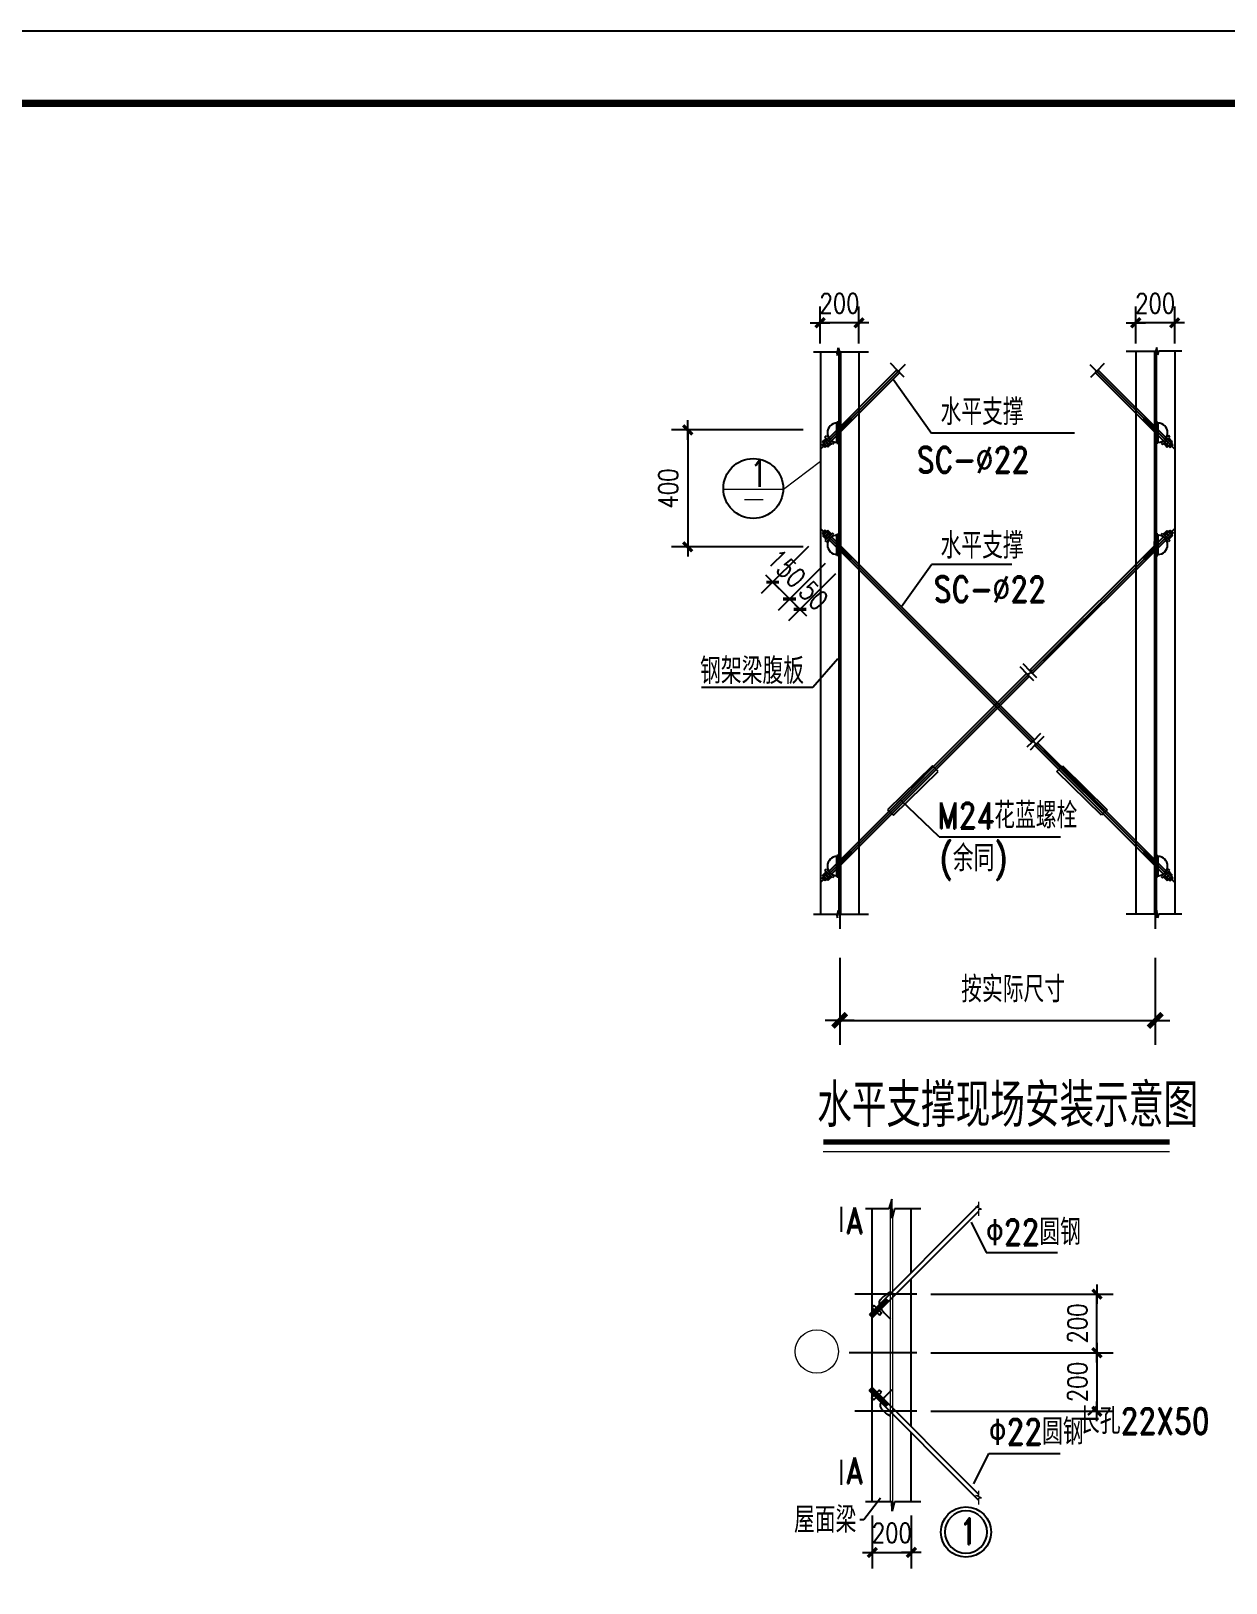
# Model space of a CAD drawing. Extents: x 69728788 to 150163257, y 20675998 to 43663798.
# Drawn here: x 75109863 to 75142987, y 21425292 to 21468288 of the extents above; entities that cross this region are included whole.
import ezdxf

# ---------------------------------------------------------------- set-up
doc = ezdxf.new("R2010")
doc.units = 0
doc.header["$LTSCALE"] = 1000
doc.header["$MEASUREMENT"] = 0
for name, pattern in [('CENTER', [2, 1.25, -0.25, 0.25, -0.25]), ('CENTERX2', [101.6, 63.5, -12.7, 12.7, -12.7]), ('DASHDOTX2', [50.8, 25.4, -12.7, 0, -12.7]), ('DOTE', [2.42, 2, -0.2, 0.02, -0.2])]:
    doc.linetypes.add(name, pattern=pattern)
doc.layers.get('0').update_dxf_attribs({"linetype": 'CONTINUOUS'})
doc.layers.get('DEFPOINTS').update_dxf_attribs({"linetype": 'CONTINUOUS'})
for name, color, linetype in [('CJ', 6, 'CONTINUOUS'), ('DOTE', 251, 'DOTE'), ('PUB_DIM', 3, 'CONTINUOUS'), ('PUB_TITLE', 4, 'CONTINUOUS'), ('一般文字', 6, 'CONTINUOUS'), ('卫浴', 7, 'CONTINUOUS'), ('文字', 7, 'CONTINUOUS')]:
    doc.layers.add(name, color=color, linetype=linetype)
doc.layers.add('图文说明基线', color=251, linetype='CONTINUOUS', lineweight=50)
doc.layers.add('轴线', color=1, linetype='CENTERX2', lineweight=13)
doc.styles.add('DIM_FONT', font='SIMPLEX.shx', dxfattribs={"width": 0.8})
doc.styles.add('HZ', font='txt', dxfattribs={"width": 0.7, "height": 5, "bigfont": 'STF:宋体'})
doc.styles.add('hztxt', font='romand_pkpm', dxfattribs={"bigfont": 'hztxt'})
doc.dimstyles.new('副本 (10) WGH', dxfattribs={"dimscale": 1.2, "dimtxt": 300, "dimasz": 1, "dimexe": 250, "dimexo": 300, "dimgap": 150, "dimtad": 1, "dimdec": 0, "dimlfac": 0.1, "dimzin": 0, "dimdsep": 46, "dimtxsty": 'DIM_FONT', "dimblk1": '_DIMX', "dimblk2": '_DIMX', "dimsah": 1, "dimcen": 0.09, "dimclrd": 3, "dimclre": 3, "dimclrt": 7, "dimadec": 0, "dimazin": 0, "dimtfac": 1, "dimtdec": 0, "dimtix": 1, "dimtmove": 2, "dimatfit": 3, "dimldrblk": '_DIMX', "dimfxl": 1, "dimtolj": 1, "dimtzin": 0, "dimarcsym": 0})
doc.dimstyles.new('副本(10)WGH', dxfattribs={"dimscale": 1.2, "dimtxt": 300, "dimasz": 1, "dimexe": 250, "dimexo": 300, "dimgap": 150, "dimtad": 1, "dimdec": 0, "dimlfac": 0.1, "dimzin": 0, "dimdsep": 46, "dimtxsty": 'DIM_FONT', "dimblk1": '_DIMX', "dimblk2": '_DIMX', "dimsah": 1, "dimcen": 0.09, "dimclrd": 3, "dimclre": 3, "dimclrt": 7, "dimadec": 0, "dimazin": 0, "dimtfac": 1, "dimtdec": 0, "dimtix": 1, "dimtmove": 2, "dimatfit": 3, "dimldrblk": '_DIMX', "dimfxl": 1, "dimtolj": 1, "dimtzin": 0, "dimarcsym": 0})

# ---------------------------------------------------------------- blocks, each defined once
blk = doc.blocks.new('_DIMX')
blk.add_line((-150, 0), (150, 0))
at = {"const_width": 50}
blk.add_lwpolyline([(-70, -70), (70, 70)], dxfattribs=at)
blk = doc.blocks.new('*D56')
at = {"layer": 'DEFPOINTS', "color": 0, "ltscale": 100}
for p in [(73331786, 20764155), (73332507, 20764155), (73332507, 20763115)]:
    blk.add_point(p, dxfattribs=at)
at = {"layer": 'PUB_DIM', "color": 3, "lineweight": -2, "ltscale": 100}
for p, q in [((73331786, 20763795), (73331786, 20762815)), ((73332507, 20763795), (73332507, 20762815)), ((73331785, 20763115), (73331784, 20763115)), ((73331786, 20763115), (73332507, 20763115)), ((73332508, 20763115), (73332509, 20763115))]:
    blk.add_line(p, q, dxfattribs=at)
at = {"layer": 'PUB_DIM', "color": 3, "lineweight": -2, "ltscale": 100, "xscale": 1.2, "yscale": 1.2, "zscale": 1.2}
blk.add_blockref('_DIMX', (73331786, 20763115), dxfattribs=at)
at = {"layer": 'PUB_DIM', "color": 3, "lineweight": -2, "ltscale": 100, "xscale": 1.2, "yscale": 1.2, "zscale": 1.2, "rotation": 180}
blk.add_blockref('_DIMX', (73332507, 20763115), dxfattribs=at)
at = {"layer": 'PUB_DIM', "color": 7, "lineweight": 20, "ltscale": 100, "insert": (73332146, 20763475), "char_height": 360, "attachment_point": 5, "style": 'DIM_FONT'}
blk.add_mtext('\\A1;200', dxfattribs=at)
blk = doc.blocks.new('*D67')
at = {"layer": 'DEFPOINTS', "color": 0, "ltscale": 100}
for p in [(73332507, 20766803), (73332507, 20765721), (73335937, 20765721)]:
    blk.add_point(p, dxfattribs=at)
at = {"layer": 'PUB_DIM', "color": 3, "lineweight": -2, "ltscale": 100}
for p, q in [((73332867, 20766803), (73336237, 20766803)), ((73335937, 20766804), (73335937, 20766805)), ((73335937, 20766803), (73335937, 20765721)), ((73332867, 20765721), (73336237, 20765721)), ((73335937, 20765720), (73335937, 20765719))]:
    blk.add_line(p, q, dxfattribs=at)
at = {"layer": 'PUB_DIM', "color": 3, "lineweight": -2, "ltscale": 100, "xscale": 1.2, "yscale": 1.2, "zscale": 1.2}
for p, rotation in [((73335937, 20766803), 270), ((73335937, 20765721), 90)]:
    blk.add_blockref('_DIMX', p, dxfattribs=dict(at, rotation=rotation))
at = {"layer": 'PUB_DIM', "color": 7, "lineweight": 20, "ltscale": 100, "insert": (73335577, 20766262), "char_height": 360, "attachment_point": 5, "rotation": 90, "style": 'DIM_FONT'}
blk.add_mtext('\\A1;200', dxfattribs=at)
blk = doc.blocks.new('*D59')
at = {"layer": 'DEFPOINTS', "color": 0, "ltscale": 100}
for p in [(73332507, 20767884), (73335937, 20767884), (73332507, 20766803)]:
    blk.add_point(p, dxfattribs=at)
at = {"layer": 'PUB_DIM', "color": 3, "lineweight": -2, "ltscale": 100}
for p, q in [((73332867, 20767884), (73336237, 20767884)), ((73335937, 20767886), (73335937, 20767887)), ((73335937, 20766803), (73335937, 20767884)), ((73332867, 20766803), (73336237, 20766803)), ((73335937, 20766802), (73335937, 20766801))]:
    blk.add_line(p, q, dxfattribs=at)
at = {"layer": 'PUB_DIM', "color": 3, "lineweight": -2, "ltscale": 100, "xscale": 1.2, "yscale": 1.2, "zscale": 1.2}
for p, rotation in [((73335937, 20767884), 270), ((73335937, 20766803), 90)]:
    blk.add_blockref('_DIMX', p, dxfattribs=dict(at, rotation=rotation))
at = {"layer": 'PUB_DIM', "color": 7, "lineweight": 20, "ltscale": 100, "insert": (73335577, 20767344), "char_height": 360, "attachment_point": 5, "rotation": 90, "style": 'DIM_FONT'}
blk.add_mtext('\\A1;200', dxfattribs=at)
blk = doc.blocks.new('*D60')
at = {"color": 3, "lineweight": -2}
for p, q in [((73330820, 20785443), (73330820, 20786126)), ((73331539, 20785445), (73331539, 20786126)), ((73330819, 20785826), (73330818, 20785826)), ((73331539, 20785826), (73330820, 20785826)), ((73331540, 20785826), (73331541, 20785826))]:
    blk.add_line(p, q, dxfattribs=at)
at = {"layer": 'DEFPOINTS', "color": 0}
for p in [(73330820, 20785826), (73330820, 20785083), (73331539, 20785085)]:
    blk.add_point(p, dxfattribs=at)
at = {"color": 3, "lineweight": -2, "xscale": 1.2, "yscale": 1.2, "zscale": 1.2}
blk.add_blockref('_DIMX', (73330820, 20785826), dxfattribs=at)
at = {"color": 3, "lineweight": -2, "xscale": 1.2, "yscale": 1.2, "zscale": 1.2, "rotation": 180}
blk.add_blockref('_DIMX', (73331539, 20785826), dxfattribs=at)
at = {"color": 7, "insert": (73331180, 20786186), "char_height": 360, "attachment_point": 5, "style": 'DIM_FONT'}
blk.add_mtext('\\A1;200', dxfattribs=at)
blk = doc.blocks.new('*D61')
at = {"color": 3, "lineweight": -2}
for p, q in [((73330507, 20783846), (73328075, 20783846)), ((73328375, 20783845), (73328375, 20781689)), ((73330507, 20781688), (73328075, 20781688))]:
    blk.add_line(p, q, dxfattribs=at)
at = {"layer": 'DEFPOINTS', "color": 0}
for p in [(73330867, 20783846), (73328375, 20781688), (73330867, 20781688)]:
    blk.add_point(p, dxfattribs=at)
at = {"color": 3, "lineweight": -2, "xscale": 1.2, "yscale": 1.2, "zscale": 1.2}
for p, rotation in [((73328375, 20783846), 90), ((73328375, 20781688), 270)]:
    blk.add_blockref('_DIMX', p, dxfattribs=dict(at, rotation=rotation))
at = {"color": 7, "insert": (73328015, 20782767), "char_height": 360, "attachment_point": 5, "rotation": 90, "style": 'DIM_FONT'}
blk.add_mtext('\\A1;400', dxfattribs=at)
blk = doc.blocks.new('*D62')
at = {"color": 3, "lineweight": -2}
for p, q in [((73330914, 20781383), (73330044, 20780513)), ((73331107, 20781191), (73330237, 20780321)), ((73330256, 20780726), (73330255, 20780727)), ((73330257, 20780725), (73330449, 20780533)), ((73330450, 20780532), (73330451, 20780531))]:
    blk.add_line(p, q, dxfattribs=at)
at = {"layer": 'DEFPOINTS', "color": 0}
for p in [(73331169, 20781638), (73331361, 20781445), (73330449, 20780533)]:
    blk.add_point(p, dxfattribs=at)
at = {"color": 3, "lineweight": -2, "xscale": 1.2, "yscale": 1.2, "zscale": 1.2}
for p, rotation in [((73330257, 20780725), 315.0006351023829), ((73330449, 20780533), 135.0006351023829)]:
    blk.add_blockref('_DIMX', p, dxfattribs=dict(at, rotation=rotation))
at = {"color": 7, "insert": (73330704, 20780787), "char_height": 360, "attachment_point": 5, "rotation": 315.0006, "style": 'DIM_FONT'}
blk.add_mtext('\\A1;50', dxfattribs=at)
blk = doc.blocks.new('*D63')
at = {"color": 3, "lineweight": -2}
for p, q in [((73330604, 20781694), (73329734, 20780824)), ((73330914, 20781383), (73330044, 20780513)), ((73329947, 20781035), (73330256, 20780726))]:
    blk.add_line(p, q, dxfattribs=at)
at = {"layer": 'DEFPOINTS', "color": 0}
for p in [(73330858, 20781948), (73331169, 20781638), (73330257, 20780725)]:
    blk.add_point(p, dxfattribs=at)
at = {"color": 3, "lineweight": -2, "xscale": 1.2, "yscale": 1.2, "zscale": 1.2}
for p, rotation in [((73329946, 20781036), 135.0006347573363), ((73330257, 20780725), 315.0006347573362)]:
    blk.add_blockref('_DIMX', p, dxfattribs=dict(at, rotation=rotation))
at = {"color": 7, "insert": (73330200, 20781291), "char_height": 360, "attachment_point": 5, "rotation": 315.0006, "style": 'DIM_FONT'}
blk.add_mtext('\\A1;150', dxfattribs=at)
blk = doc.blocks.new('*D64')
at = {"color": 3, "lineweight": -2}
for p, q in [((73336656, 20785443), (73336656, 20786126)), ((73337374, 20785445), (73337374, 20786126)), ((73336654, 20785826), (73336653, 20785826)), ((73337374, 20785826), (73336656, 20785826)), ((73337376, 20785826), (73337377, 20785826))]:
    blk.add_line(p, q, dxfattribs=at)
at = {"layer": 'DEFPOINTS', "color": 0}
for p in [(73336656, 20785826), (73336656, 20785083), (73337374, 20785085)]:
    blk.add_point(p, dxfattribs=at)
at = {"color": 3, "lineweight": -2, "xscale": 1.2, "yscale": 1.2, "zscale": 1.2}
blk.add_blockref('_DIMX', (73336656, 20785826), dxfattribs=at)
at = {"color": 3, "lineweight": -2, "xscale": 1.2, "yscale": 1.2, "zscale": 1.2, "rotation": 180}
blk.add_blockref('_DIMX', (73337374, 20785826), dxfattribs=at)
at = {"color": 7, "insert": (73337015, 20786186), "char_height": 360, "attachment_point": 5, "style": 'DIM_FONT'}
blk.add_mtext('\\A1;200', dxfattribs=at)
blk = doc.blocks.new('SP')
at = {"color": 0}
for p, q in [((73331142.6, 20785223.6), (73331153.9, 20785361.2)), ((73331153.9, 20785361.2), (73331176.8, 20785289.1)), ((73337044.2, 20785370.1), (73337021.3, 20785298)), ((73337055.6, 20785232.5), (73337044.2, 20785370.1)), ((73330698.4, 20785290.8), (73331121.4, 20785290.8)), ((73330827.4, 20785290.8), (73330827.4, 20774902.5)), ((73331121.4, 20785290.8), (73331142.6, 20785223.6)), ((73331169, 20785313.9), (73331169, 20774925.6)), ((73331176.8, 20785289.1), (73331718.8, 20785289.1)), ((73331197.4, 20785289.1), (73331197.4, 20774902.5)), ((73331539, 20785289.1), (73331539, 20774900.8)), ((73332258.9, 20784938), (73332119.7, 20785077.2)), ((73335939.3, 20784938), (73336078.5, 20785077.2)), ((73337021.3, 20785298), (73336475.8, 20785298)), ((73336655.6, 20785298), (73336655.6, 20774900.8)), ((73337000.8, 20785298), (73337000.8, 20774902.5)), ((73337029.2, 20785322.8), (73337029.2, 20774925.6)), ((73337076.7, 20785299.7), (73337055.6, 20785232.5)), ((73337503.3, 20785299.7), (73337076.7, 20785299.7)), ((73337374.4, 20785299.7), (73337374.4, 20774902.5)), ((73332394.6, 20785057.6), (73330827.4, 20783490.4)), ((73330858.1, 20783571.4), (73332241.8, 20784955.1)), ((73332292.1, 20784904.8), (73330908.5, 20783521.1)), ((73332169.3, 20784782), (73332881.2, 20783787.1)), ((73332246.6, 20784917.4), (73332258.9, 20784938)), ((73332287.4, 20784937.8), (73332246.6, 20784917.4)), ((73332276.6, 20784920.3), (73332287.4, 20784937.8)), ((73332373.6, 20784823.3), (73332276.6, 20784920.3)), ((73335803.5, 20785057.6), (73337374.4, 20783490.4)), ((73335824.6, 20784823.3), (73335921.6, 20784920.3)), ((73335906.1, 20784904.8), (73337289.7, 20783521.1)), ((73335910.8, 20784937.8), (73335951.5, 20784917.4)), ((73335921.6, 20784920.3), (73335910.8, 20784937.8)), ((73335951.5, 20784917.4), (73335939.3, 20784938)), ((73337343.6, 20783571.4), (73335956.4, 20784955.1)), ((73331133.4, 20783991.4), (73331133.4, 20783600)), ((73331169, 20783991.4), (73331133.4, 20783991.4)), ((73331133.4, 20783617.8), (73331133.4, 20783973.6)), ((73331169, 20783600), (73331169, 20783991.4)), ((73331282.4, 20783895.1), (73331220.4, 20783933.7)), ((73331297.5, 20783910.2), (73331235.5, 20783948.8)), ((73331312.6, 20783925.3), (73331250.6, 20783963.9)), ((73331327.7, 20783940.4), (73331265.7, 20783979)), ((73331342.8, 20783955.5), (73331280.8, 20783994.1)), ((73331357.9, 20783970.5), (73331295.9, 20784009.2)), ((73331373, 20783985.6), (73331311, 20784024.3)), ((73331388.1, 20784000.7), (73331326.1, 20784039.4)), ((73331403.2, 20784015.8), (73331341.2, 20784054.5)), ((73331383, 20784052.9), (73331356.3, 20784069.6)), ((73331411.6, 20784024.3), (73331361.3, 20784074.6)), ((73336786.5, 20784024.3), (73336836.9, 20784074.6)), ((73336795, 20784015.8), (73336857, 20784054.5)), ((73336810.1, 20784000.7), (73336872.1, 20784039.4)), ((73336815.2, 20784052.9), (73336841.9, 20784069.6)), ((73336825.2, 20783985.6), (73336887.2, 20784024.3)), ((73336840.3, 20783970.5), (73336902.3, 20784009.2)), ((73336855.4, 20783955.5), (73336917.4, 20783994.1)), ((73336870.5, 20783940.4), (73336932.5, 20783979)), ((73336885.6, 20783925.3), (73336947.6, 20783963.9)), ((73336900.7, 20783910.2), (73336962.6, 20783948.8)), ((73336915.8, 20783895.1), (73336977.7, 20783933.7)), ((73337029.2, 20783991.4), (73337064.8, 20783991.4)), ((73337029.2, 20783600), (73337029.2, 20783991.4)), ((73337064.8, 20783991.4), (73337064.8, 20783600)), ((73337064.8, 20783617.8), (73337064.8, 20783973.6)), ((73330865.8, 20783624.6), (73330899.9, 20783658.7)), ((73330877.1, 20783613.3), (73330911.1, 20783647.4)), ((73330899.9, 20783658.7), (73330933.9, 20783692.7)), ((73330899.9, 20783658.7), (73330995.7, 20783562.8)), ((73330995.7, 20783562.8), (73330899.9, 20783658.7)), ((73330911.1, 20783647.4), (73330945.2, 20783681.5)), ((73330911.1, 20783647.4), (73330986.3, 20783572.2)), ((73330986.3, 20783572.2), (73330911.1, 20783647.4)), ((73330911.2, 20783715.5), (73330937.4, 20783741.7)), ((73331049.7, 20783577), (73330911.2, 20783715.5)), ((73330933.9, 20783692.7), (73331029.8, 20783596.9)), ((73330937.4, 20783741.7), (73331075.9, 20783603.2)), ((73330945.2, 20783681.5), (73331020.4, 20783606.3)), ((73331169, 20783910.7), (73331197.4, 20783910.7)), ((73331169, 20783732.8), (73331169, 20783910.7)), ((73331197.4, 20783732.8), (73331169, 20783732.8)), ((73331197.4, 20783910.7), (73331197.4, 20783732.8)), ((73331252.2, 20783864.9), (73331197.4, 20783899.1)), ((73331237.1, 20783849.8), (73331197.4, 20783874.5)), ((73331222, 20783834.7), (73331197.4, 20783850)), ((73331206.9, 20783819.6), (73331197.4, 20783825.5)), ((73331267.3, 20783880), (73331205.3, 20783918.6)), ((73334363.9, 20783787.1), (73332881.2, 20783787.1)), ((73335524.1, 20783787.1), (73334041.4, 20783787.1)), ((73336930.8, 20783880), (73336992.8, 20783918.6)), ((73336945.9, 20783864.9), (73337000.8, 20783899.1)), ((73336961, 20783849.8), (73337000.8, 20783874.5)), ((73336976.1, 20783834.7), (73337000.8, 20783850)), ((73336991.2, 20783819.6), (73337000.8, 20783825.5)), ((73337000.8, 20783910.7), (73337000.8, 20783732.8)), ((73337029.2, 20783910.7), (73337000.8, 20783910.7)), ((73337000.8, 20783732.8), (73337029.2, 20783732.8)), ((73337029.2, 20783732.8), (73337029.2, 20783910.7)), ((73337260.8, 20783741.7), (73337122.3, 20783603.2)), ((73337148.5, 20783577), (73337287, 20783715.5)), ((73337264.2, 20783692.7), (73337168.4, 20783596.9)), ((73337253, 20783681.5), (73337177.8, 20783606.3)), ((73337202.5, 20783562.8), (73337298.3, 20783658.7)), ((73337298.3, 20783658.7), (73337202.5, 20783562.8)), ((73337211.8, 20783572.2), (73337287, 20783647.4)), ((73337287, 20783647.4), (73337211.8, 20783572.2)), ((73337287, 20783647.4), (73337253, 20783681.5)), ((73337287, 20783715.5), (73337260.8, 20783741.7)), ((73337298.3, 20783658.7), (73337264.2, 20783692.7)), ((73337324.7, 20783613.3), (73337287, 20783647.4)), ((73337336, 20783624.6), (73337298.3, 20783658.7)), ((73330908.5, 20783521.1), (73330858.1, 20783571.4)), ((73330920.1, 20783532.8), (73330858.1, 20783571.4)), ((73330961.6, 20783528.8), (73330865.8, 20783624.6)), ((73330935.2, 20783547.9), (73330873.2, 20783586.5)), ((73330952.3, 20783538.1), (73330877.1, 20783613.3)), ((73330986.3, 20783572.2), (73330952.3, 20783538.1)), ((73330995.7, 20783562.8), (73330961.6, 20783528.8)), ((73331020.4, 20783606.3), (73330986.3, 20783572.2)), ((73331029.8, 20783596.9), (73330995.7, 20783562.8)), ((73331075.9, 20783603.2), (73331049.7, 20783577)), ((73331133.4, 20783600), (73331169, 20783600)), ((73337064.8, 20783600), (73337029.2, 20783600)), ((73337122.3, 20783603.2), (73337148.5, 20783577)), ((73337168.4, 20783596.9), (73337202.5, 20783562.8)), ((73337177.8, 20783606.3), (73337211.8, 20783572.2)), ((73337202.5, 20783562.8), (73337236.5, 20783528.8)), ((73337211.8, 20783572.2), (73337245.9, 20783538.1)), ((73337236.5, 20783528.8), (73337336, 20783624.6)), ((73337245.9, 20783538.1), (73337324.7, 20783613.3)), ((73337262.9, 20783547.9), (73337328.5, 20783586.5)), ((73337278, 20783532.8), (73337343.6, 20783571.4)), ((73337289.7, 20783521.1), (73337343.6, 20783571.4)), ((73335698.2, 20777158.7), (73330827.4, 20782029.5)), ((73330908.5, 20781998.7), (73330858.1, 20781948.4)), ((73330920.1, 20781987.1), (73330858.1, 20781948.4)), ((73330858.1, 20781948.4), (73334731.5, 20778075.2)), ((73330961.6, 20781991.1), (73330865.8, 20781895.3)), ((73330935.2, 20781972), (73330873.2, 20781933.3)), ((73330952.3, 20781981.7), (73330877.1, 20781906.5)), ((73330995.7, 20781957), (73330899.9, 20781861.2)), ((73330899.9, 20781861.2), (73330995.7, 20781957)), ((73334781.8, 20778125.5), (73330908.5, 20781998.7)), ((73330986.3, 20781947.7), (73330911.1, 20781872.5)), ((73330911.1, 20781872.5), (73330986.3, 20781947.7)), ((73331049.7, 20781942.9), (73330911.2, 20781804.4)), ((73330933.9, 20781827.1), (73331029.8, 20781922.9)), ((73330937.4, 20781778.2), (73331075.9, 20781916.7)), ((73330945.2, 20781838.4), (73331020.4, 20781913.6)), ((73330986.3, 20781947.7), (73330952.3, 20781981.7)), ((73330995.7, 20781957), (73330961.6, 20781991.1)), ((73331020.4, 20781913.6), (73330986.3, 20781947.7)), ((73331029.8, 20781922.9), (73330995.7, 20781957)), ((73331075.9, 20781916.7), (73331049.7, 20781942.9)), ((73331133.4, 20781528.5), (73331133.4, 20781919.9)), ((73331133.4, 20781919.9), (73331169, 20781919.9)), ((73331169, 20781919.9), (73331169, 20781528.5)), ((73332500, 20777158.7), (73337374.4, 20782029.5)), ((73334693.8, 20779402.8), (73337289.7, 20781998.7)), ((73337343.6, 20781948.4), (73334744.1, 20779352.5)), ((73337029.2, 20781919.9), (73337029.2, 20781528.5)), ((73337064.8, 20781919.9), (73337029.2, 20781919.9)), ((73337064.8, 20781528.5), (73337064.8, 20781919.9)), ((73337122.3, 20781916.7), (73337148.5, 20781942.9)), ((73337260.8, 20781778.2), (73337122.3, 20781916.7)), ((73337148.5, 20781942.9), (73337287, 20781804.4)), ((73337168.4, 20781922.9), (73337202.5, 20781957)), ((73337264.2, 20781827.1), (73337168.4, 20781922.9)), ((73337177.8, 20781913.6), (73337211.8, 20781947.7)), ((73337253, 20781838.4), (73337177.8, 20781913.6)), ((73337202.5, 20781957), (73337236.5, 20781991.1)), ((73337298.3, 20781861.2), (73337202.5, 20781957)), ((73337202.5, 20781957), (73337298.3, 20781861.2)), ((73337211.8, 20781947.7), (73337245.9, 20781981.7)), ((73337287, 20781872.5), (73337211.8, 20781947.7)), ((73337211.8, 20781947.7), (73337287, 20781872.5)), ((73337236.5, 20781991.1), (73337336, 20781895.3)), ((73337245.9, 20781981.7), (73337324.7, 20781906.5)), ((73337262.9, 20781972), (73337328.5, 20781933.3)), ((73337278, 20781987.1), (73337343.6, 20781948.4)), ((73337289.7, 20781998.7), (73337343.6, 20781948.4)), ((73330865.8, 20781895.3), (73330899.9, 20781861.2)), ((73330877.1, 20781906.5), (73330911.1, 20781872.5)), ((73330899.9, 20781861.2), (73330933.9, 20781827.1)), ((73330911.1, 20781872.5), (73330945.2, 20781838.4)), ((73330911.2, 20781804.4), (73330937.4, 20781778.2)), ((73331133.4, 20781902.1), (73331133.4, 20781546.3)), ((73331169, 20781787), (73331169, 20781609.1)), ((73331197.4, 20781787), (73331169, 20781787)), ((73331197.4, 20781609.1), (73331197.4, 20781787)), ((73331206.9, 20781700.3), (73331197.4, 20781694.3)), ((73331222, 20781685.2), (73331197.4, 20781669.8)), ((73331237.1, 20781670.1), (73331197.4, 20781645.3)), ((73331252.2, 20781655), (73331197.4, 20781620.8)), ((73331267.3, 20781639.9), (73331205.3, 20781601.2)), ((73336930.8, 20781639.9), (73336992.8, 20781601.2)), ((73336945.9, 20781655), (73337000.8, 20781620.8)), ((73336961, 20781670.1), (73337000.8, 20781645.3)), ((73336976.1, 20781685.2), (73337000.8, 20781669.8)), ((73336991.2, 20781700.3), (73337000.8, 20781694.3)), ((73337000.8, 20781609.1), (73337000.8, 20781787)), ((73337000.8, 20781787), (73337029.2, 20781787)), ((73337029.2, 20781787), (73337029.2, 20781609.1)), ((73337064.8, 20781902.1), (73337064.8, 20781546.3)), ((73337287, 20781872.5), (73337253, 20781838.4)), ((73337287, 20781804.4), (73337260.8, 20781778.2)), ((73337298.3, 20781861.2), (73337264.2, 20781827.1)), ((73337324.7, 20781906.5), (73337287, 20781872.5)), ((73337336, 20781895.3), (73337298.3, 20781861.2)), ((73331169, 20781528.5), (73331133.4, 20781528.5)), ((73331169, 20781609.1), (73331197.4, 20781609.1)), ((73331282.4, 20781624.8), (73331220.4, 20781586.1)), ((73331297.5, 20781609.7), (73331235.5, 20781571)), ((73331312.6, 20781594.6), (73331250.6, 20781555.9)), ((73331327.7, 20781579.5), (73331265.7, 20781540.8)), ((73331342.8, 20781564.4), (73331280.8, 20781525.8)), ((73331357.9, 20781549.3), (73331295.9, 20781510.7)), ((73331373, 20781534.2), (73331311, 20781495.6)), ((73331388.1, 20781519.1), (73331326.1, 20781480.5)), ((73331403.2, 20781504), (73331341.2, 20781465.4)), ((73331383, 20781466.9), (73331356.3, 20781450.3)), ((73331411.6, 20781495.6), (73331361.3, 20781445.2)), ((73332324.3, 20780582.9), (73332881.2, 20781361.1)), ((73334363.9, 20781361.1), (73332881.2, 20781361.1)), ((73336786.5, 20781495.6), (73336836.9, 20781445.2)), ((73336795, 20781504), (73336857, 20781465.4)), ((73336810.1, 20781519.1), (73336872.1, 20781480.5)), ((73336815.2, 20781466.9), (73336841.9, 20781450.3)), ((73336825.2, 20781534.2), (73336887.2, 20781495.6)), ((73336840.3, 20781549.3), (73336902.3, 20781510.7)), ((73336855.4, 20781564.4), (73336917.4, 20781525.8)), ((73336870.5, 20781579.5), (73336932.5, 20781540.8)), ((73336885.6, 20781594.6), (73336947.6, 20781555.9)), ((73336900.7, 20781609.7), (73336962.6, 20781571)), ((73336915.8, 20781624.8), (73336977.7, 20781586.1)), ((73337029.2, 20781609.1), (73337000.8, 20781609.1)), ((73337029.2, 20781528.5), (73337064.8, 20781528.5)), ((73331999.7, 20780857.2), (73332214.8, 20780642)), ((73335698.2, 20780356.9), (73330827.4, 20775486.1)), ((73332500, 20780356.9), (73337374.4, 20775486.1)), ((73331150.8, 20779617.5), (73330685.6, 20779090.1)), ((73330858.1, 20775567.2), (73334638.6, 20779347.6)), ((73334655.6, 20779330.5), (73334516.5, 20779469.7)), ((73334711.8, 20779384.7), (73334572.7, 20779523.9)), ((73334676.3, 20779342.8), (73334655.6, 20779330.5)), ((73334655.9, 20779302), (73334676.3, 20779342.8)), ((73334732.5, 20779396.9), (73334711.8, 20779384.7)), ((73334712.1, 20779356.2), (73334732.5, 20779396.9)), ((73334729.6, 20779367), (73334712.1, 20779356.2)), ((73334826.6, 20779270), (73334729.6, 20779367)), ((73330685.6, 20779090.1), (73328632.6, 20779090.1)), ((73334688.9, 20779297.3), (73330908.5, 20775516.9)), ((73334673.4, 20779312.8), (73334655.9, 20779302)), ((73334770.4, 20779215.8), (73334673.4, 20779312.8)), ((73334762.3, 20778106.1), (73334901.5, 20778245.2)), ((73334822.1, 20778051.8), (73334961.2, 20778191)), ((73334647.6, 20777991.3), (73334744.6, 20778088.3)), ((73334707.3, 20777937.1), (73334804.3, 20778034.1)), ((73334744.6, 20778088.3), (73334733.8, 20778105.8)), ((73334733.8, 20778105.8), (73334774.5, 20778085.4)), ((73334774.5, 20778085.4), (73334762.3, 20778106.1)), ((73334788.5, 20778018.2), (73337289.7, 20775516.9)), ((73334804.3, 20778034.1), (73334793.5, 20778051.5)), ((73334793.5, 20778051.5), (73334834.3, 20778031.2)), ((73334834.3, 20778031.2), (73334822.1, 20778051.8)), ((73337343.6, 20775567.2), (73334838.8, 20778068.5)), ((73332899.7, 20777642.9), (73332069.9, 20776833.3)), ((73333004.7, 20777540), (73332899.7, 20777642.9)), ((73335193.4, 20777540), (73335298.5, 20777642.9)), ((73335298.5, 20777642.9), (73336128.3, 20776833.3)), ((73332174.9, 20776730.5), (73333004.7, 20777540)), ((73336023.3, 20776730.5), (73335193.4, 20777540)), ((73332069.9, 20776833.3), (73332174.9, 20776730.5)), ((73336128.3, 20776833.3), (73336023.3, 20776730.5)), ((73331133.4, 20775987.1), (73331133.4, 20775595.7)), ((73331169, 20775987.1), (73331133.4, 20775987.1)), ((73331133.4, 20775613.5), (73331133.4, 20775969.3)), ((73331169, 20775595.7), (73331169, 20775987.1)), ((73331169, 20775906.4), (73331197.4, 20775906.4)), ((73331169, 20775728.5), (73331169, 20775906.4)), ((73331197.4, 20775906.4), (73331197.4, 20775728.5)), ((73331252.2, 20775860.6), (73331197.4, 20775894.8)), ((73331267.3, 20775875.7), (73331205.3, 20775914.4)), ((73331282.4, 20775890.8), (73331220.4, 20775929.5)), ((73331297.5, 20775905.9), (73331235.5, 20775944.6)), ((73331312.6, 20775921), (73331250.6, 20775959.6)), ((73331327.7, 20775936.1), (73331265.7, 20775974.7)), ((73331342.8, 20775951.2), (73331280.8, 20775989.8)), ((73331357.9, 20775966.3), (73331295.9, 20776004.9)), ((73331373, 20775981.4), (73331311, 20776020)), ((73331388.1, 20775996.5), (73331326.1, 20776035.1)), ((73331403.2, 20776011.6), (73331341.2, 20776050.2)), ((73331383, 20776048.7), (73331356.3, 20776065.3)), ((73331411.6, 20776020), (73331361.3, 20776070.3)), ((73336786.5, 20776020), (73336836.9, 20776070.3)), ((73336795, 20776011.6), (73336857, 20776050.2)), ((73336810.1, 20775996.5), (73336872.1, 20776035.1)), ((73336815.2, 20776048.7), (73336841.9, 20776065.3)), ((73336825.2, 20775981.4), (73336887.2, 20776020)), ((73336840.3, 20775966.3), (73336902.3, 20776004.9)), ((73336855.4, 20775951.2), (73336917.4, 20775989.8)), ((73336870.5, 20775936.1), (73336932.5, 20775974.7)), ((73336885.6, 20775921), (73336947.6, 20775959.6)), ((73336900.7, 20775905.9), (73336962.6, 20775944.6)), ((73336915.8, 20775890.8), (73336977.7, 20775929.5)), ((73336930.8, 20775875.7), (73336992.8, 20775914.4)), ((73336945.9, 20775860.6), (73337000.8, 20775894.8)), ((73337000.8, 20775906.4), (73337000.8, 20775728.5)), ((73337029.2, 20775906.4), (73337000.8, 20775906.4)), ((73337029.2, 20775987.1), (73337064.8, 20775987.1)), ((73337029.2, 20775595.7), (73337029.2, 20775987.1)), ((73337029.2, 20775728.5), (73337029.2, 20775906.4)), ((73337064.8, 20775987.1), (73337064.8, 20775595.7)), ((73337064.8, 20775613.5), (73337064.8, 20775969.3)), ((73330865.8, 20775620.3), (73330899.9, 20775654.4)), ((73330961.6, 20775524.5), (73330865.8, 20775620.3)), ((73330877.1, 20775609.1), (73330911.1, 20775643.1)), ((73330952.3, 20775533.9), (73330877.1, 20775609.1)), ((73330899.9, 20775654.4), (73330933.9, 20775688.5)), ((73330899.9, 20775654.4), (73330995.7, 20775558.6)), ((73330995.7, 20775558.6), (73330899.9, 20775654.4)), ((73330911.1, 20775643.1), (73330945.2, 20775677.2)), ((73330911.1, 20775643.1), (73330986.3, 20775567.9)), ((73330986.3, 20775567.9), (73330911.1, 20775643.1)), ((73330911.2, 20775711.2), (73330937.4, 20775737.4)), ((73331049.7, 20775572.7), (73330911.2, 20775711.2)), ((73330933.9, 20775688.5), (73331029.8, 20775592.6)), ((73330937.4, 20775737.4), (73331075.9, 20775598.9)), ((73330945.2, 20775677.2), (73331020.4, 20775602)), ((73331197.4, 20775728.5), (73331169, 20775728.5)), ((73331237.1, 20775845.5), (73331197.4, 20775870.3)), ((73331222, 20775830.4), (73331197.4, 20775845.8)), ((73331206.9, 20775815.3), (73331197.4, 20775821.3)), ((73336961, 20775845.5), (73337000.8, 20775870.3)), ((73336976.1, 20775830.4), (73337000.8, 20775845.8)), ((73336991.2, 20775815.3), (73337000.8, 20775821.3)), ((73337000.8, 20775728.5), (73337029.2, 20775728.5)), ((73337260.8, 20775737.4), (73337122.3, 20775598.9)), ((73337148.5, 20775572.7), (73337287, 20775711.2)), ((73337264.2, 20775688.5), (73337168.4, 20775592.6)), ((73337253, 20775677.2), (73337177.8, 20775602)), ((73337202.5, 20775558.6), (73337298.3, 20775654.4)), ((73337298.3, 20775654.4), (73337202.5, 20775558.6)), ((73337211.8, 20775567.9), (73337287, 20775643.1)), ((73337287, 20775643.1), (73337211.8, 20775567.9)), ((73337236.5, 20775524.5), (73337336, 20775620.3)), ((73337245.9, 20775533.9), (73337324.7, 20775609.1)), ((73337287, 20775643.1), (73337253, 20775677.2)), ((73337287, 20775711.2), (73337260.8, 20775737.4)), ((73337298.3, 20775654.4), (73337264.2, 20775688.5)), ((73337324.7, 20775609.1), (73337287, 20775643.1)), ((73337336, 20775620.3), (73337298.3, 20775654.4)), ((73330908.5, 20775516.9), (73330858.1, 20775567.2)), ((73330920.1, 20775528.5), (73330858.1, 20775567.2)), ((73330935.2, 20775543.6), (73330873.2, 20775582.3)), ((73330986.3, 20775567.9), (73330952.3, 20775533.9)), ((73330995.7, 20775558.6), (73330961.6, 20775524.5)), ((73331020.4, 20775602), (73330986.3, 20775567.9)), ((73331029.8, 20775592.6), (73330995.7, 20775558.6)), ((73331075.9, 20775598.9), (73331049.7, 20775572.7)), ((73331133.4, 20775595.7), (73331169, 20775595.7)), ((73337064.8, 20775595.7), (73337029.2, 20775595.7)), ((73337122.3, 20775598.9), (73337148.5, 20775572.7)), ((73337168.4, 20775592.6), (73337202.5, 20775558.6)), ((73337177.8, 20775602), (73337211.8, 20775567.9)), ((73337202.5, 20775558.6), (73337236.5, 20775524.5)), ((73337211.8, 20775567.9), (73337245.9, 20775533.9)), ((73337262.9, 20775543.6), (73337328.5, 20775582.3)), ((73337278, 20775528.5), (73337343.6, 20775567.2)), ((73337289.7, 20775516.9), (73337343.6, 20775567.2)), ((73330698.4, 20774902.5), (73331121.4, 20774902.5)), ((73331121.4, 20774902.5), (73331142.6, 20774835.3)), ((73331142.6, 20774835.3), (73331153.9, 20774972.9)), ((73331153.9, 20774972.9), (73331176.8, 20774900.8)), ((73331176.8, 20774900.8), (73331718.8, 20774900.8)), ((73337021.3, 20774900.8), (73336475.8, 20774900.8)), ((73337044.2, 20774972.9), (73337021.3, 20774900.8)), ((73337055.6, 20774835.3), (73337044.2, 20774972.9)), ((73337076.7, 20774902.5), (73337055.6, 20774835.3)), ((73337503.3, 20774902.5), (73337076.7, 20774902.5)), ((73332150, 20769639.2), (73332088.8, 20769461)), ((73332152.4, 20769287.9), (73332150, 20769639.2)), ((73331217.2, 20769039), (73331217.2, 20769500.5)), ((73332088.8, 20769461), (73331657.7, 20769461.4)), ((73333748.5, 20769525.4), (73331735.3, 20767509.3)), ((73331786.3, 20764049.7), (73331786.3, 20769450.5)), ((73333748.5, 20769412.1), (73331792, 20767452.8)), ((73332197.5, 20769459.3), (73332152.4, 20769287.9)), ((73332683.6, 20769459), (73332197.5, 20769459.3)), ((73332506.5, 20768281.6), (73332506.5, 20769450.5)), ((73333613.2, 20769216.1), (73333887.3, 20768655.9)), ((73333887.3, 20768655.9), (73335206, 20768655.9)), ((73332506.5, 20765437.5), (73332506.5, 20768168.4)), ((73333748.5, 20764193.7), (73331786.1, 20766159)), ((73333748.5, 20764080.5), (73331729.5, 20766102.4)), ((73332506.5, 20764047.5), (73332506.5, 20765324.2)), ((73331217.2, 20764364), (73331217.2, 20764825.5)), ((73333664.5, 20764381.1), (73333938.5, 20764941.3)), ((73333938.5, 20764941.3), (73335257.3, 20764941.3)), ((73332088.8, 20764049.5), (73331657.7, 20764049.8)), ((73332150, 20764049.5), (73332088.8, 20764049.5)), ((73332152.4, 20763876.3), (73332150, 20764049.5)), ((73332197.5, 20764047.7), (73332152.4, 20763876.3)), ((73332683.6, 20764047.4), (73332197.5, 20764047.7)), ((73331630.4, 20763717.2), (73331556, 20763717.2))]:
    blk.add_line(p, q, dxfattribs=at)
for q in [(73332309.7, 20777014), (73335265, 20776333.1)]:
    blk.add_line((73333019.3, 20776333.1), q)
at = {"color": 0, "linetype": 'CENTER'}
for p, q in [((73332609, 20767884.5), (73331460.4, 20767884.5)), ((73332609, 20766803), (73331246.3, 20766803)), ((73332609, 20765721.4), (73331460.4, 20765721.4))]:
    blk.add_line(p, q, dxfattribs=at)
at = {"color": 0}
for centre, radius in [((73329586.5, 20782765.7), 553.4), ((73333517.1, 20763491.3), 462.9)]:
    blk.add_circle(centre, radius, dxfattribs=at)
at = {"lineweight": 18}
blk.add_circle((73330760.1, 20766825.1), 400, dxfattribs=at)
at = {"color": 0}
for centre, radius, start, end in [((73331133.4, 20783795.7), 177.9, 90, 270), ((73337064.8, 20783795.7), 177.9, 270, 90), ((73331133.4, 20781724.2), 177.9, 90, 270), ((73337064.8, 20781724.2), 177.9, 270, 90), ((73331133.4, 20775791.4), 177.9, 90, 270), ((73337064.8, 20775791.4), 177.9, 270, 90), ((73333517.1, 20763491.3), 391.4, 0, 180), ((73333517.1, 20763491.3), 391.4, 180, 0)]:
    blk.add_arc(centre, radius, start, end, dxfattribs=at)
at = {"layer": 'CJ', "color": 0}
for p, q in [((73332029.7, 20767868.5), (73332009.8, 20767854.2)), ((73332053.2, 20767884.4), (73332029.7, 20767868.5)), ((73332080.9, 20767901.9), (73332053.2, 20767884.4)), ((73332113.4, 20767921.6), (73332080.9, 20767901.9)), ((73331779.5, 20767639.2), (73331818.2, 20767677.9)), ((73331818.2, 20767677.9), (73331779.5, 20767639.2)), ((73331920.1, 20767498.8), (73331779.5, 20767639.2)), ((73331779.5, 20767639.2), (73331920.1, 20767498.8)), ((73331818.2, 20767677.9), (73331958.8, 20767537.6)), ((73331958.8, 20767537.6), (73331818.2, 20767677.9)), ((73331876.7, 20767537.8), (73331820.1, 20767594.3)), ((73331890.9, 20767551.9), (73331834.2, 20767608.5)), ((73331905, 20767566.1), (73331848.4, 20767622.6)), ((73331919.1, 20767580.2), (73331862.5, 20767636.8)), ((73331933.3, 20767594.4), (73331876.6, 20767650.9)), ((73331947.4, 20767608.5), (73331890.8, 20767665.1)), ((73331961.5, 20767622.7), (73331904.9, 20767679.2)), ((73331912.1, 20767734), (73331910.2, 20767720.9)), ((73331910.2, 20767720.9), (73331910.3, 20767707.2)), ((73331910.3, 20767707.2), (73331912.5, 20767692.9)), ((73331915.7, 20767746.7), (73331912.1, 20767734)), ((73331912.5, 20767692.9), (73331916.6, 20767678.2)), ((73331921, 20767758.9), (73331915.7, 20767746.7)), ((73331916.6, 20767678.2), (73331922.2, 20767663.2)), ((73331975.7, 20767636.9), (73331919.1, 20767693.4)), ((73331927.8, 20767770.8), (73331921, 20767758.9)), ((73331922.2, 20767663.2), (73331929.2, 20767648)), ((73331935.9, 20767782.5), (73331927.8, 20767770.8)), ((73331929.2, 20767648), (73331937.3, 20767632.9)), ((73331989.8, 20767651), (73331933.2, 20767707.6)), ((73331945.1, 20767794), (73331935.9, 20767782.5)), ((73331937.3, 20767632.9), (73331946.1, 20767618.1)), ((73331955.2, 20767805.4), (73331945.1, 20767794)), ((73331946.1, 20767618.1), (73331955.5, 20767603.6)), ((73332004, 20767665.2), (73331947.3, 20767721.7)), ((73331966.3, 20767816.9), (73331955.2, 20767805.4)), ((73331955.5, 20767603.6), (73331965.1, 20767589.8)), ((73332018.1, 20767679.3), (73331961.5, 20767735.9)), ((73331965.1, 20767589.8), (73331974.9, 20767576.5)), ((73331978.7, 20767828.6), (73331966.3, 20767816.9)), ((73332032.2, 20767693.5), (73331975.6, 20767750)), ((73331993, 20767841), (73331978.7, 20767828.6)), ((73332046.4, 20767707.6), (73331989.7, 20767764.2)), ((73332009.8, 20767854.2), (73331993, 20767841)), ((73332060.5, 20767721.8), (73332003.9, 20767778.3)), ((73332074.6, 20767736), (73332018, 20767792.5)), ((73332088.8, 20767750.1), (73332032.1, 20767806.7)), ((73331791.9, 20767452.8), (73331735.3, 20767509.4)), ((73331806, 20767467), (73331749.4, 20767523.5)), ((73331820.2, 20767481.1), (73331763.5, 20767537.7)), ((73331834.3, 20767495.3), (73331777.7, 20767551.8)), ((73331848.5, 20767509.4), (73331791.8, 20767566)), ((73331862.6, 20767523.6), (73331806, 20767580.1)), ((73331958.8, 20767537.6), (73331920.1, 20767498.8)), ((73331920.1, 20767498.8), (73331958.8, 20767537.6)), ((73331974.9, 20767576.5), (73331985.6, 20767563)), ((73331985.6, 20767563), (73331998.3, 20767548.4)), ((73331998.3, 20767548.4), (73332013.8, 20767531.6)), ((73332013.8, 20767531.6), (73332033.3, 20767511.8)), ((73332033.3, 20767511.8), (73332057.6, 20767488)), ((73332057.6, 20767488), (73332087.8, 20767459.1)), ((73332087.8, 20767459.1), (73332124.7, 20767424.4)), ((73331786.1, 20766159), (73331729.5, 20766102.4)), ((73331800.2, 20766144.8), (73331743.6, 20766088.2)), ((73331814.4, 20766130.6), (73331757.7, 20766074.1)), ((73331828.5, 20766116.5), (73331771.9, 20766059.9)), ((73331914.3, 20766113), (73331773.7, 20765972.6)), ((73331773.7, 20765972.6), (73331914.3, 20766113)), ((73331773.7, 20765972.6), (73331812.4, 20765933.8)), ((73331812.4, 20765933.8), (73331773.7, 20765972.6)), ((73331842.6, 20766102.3), (73331786, 20766045.8)), ((73331856.8, 20766088.2), (73331800.2, 20766031.6)), ((73331812.4, 20765933.8), (73331952.9, 20766074.2)), ((73331870.9, 20766074), (73331814.3, 20766017.5)), ((73331885.1, 20766059.9), (73331828.4, 20766003.3)), ((73331899.2, 20766045.7), (73331842.6, 20765989.1)), ((73331913.3, 20766031.5), (73331856.7, 20765975)), ((73331927.5, 20766017.4), (73331870.8, 20765960.8)), ((73331941.6, 20766003.2), (73331885, 20765946.7)), ((73331955.7, 20765989.1), (73331899.1, 20765932.5)), ((73331969.9, 20765974.9), (73331913.2, 20765918.4)), ((73331952.9, 20766074.2), (73331914.3, 20766113)), ((73331914.3, 20766113), (73331952.9, 20766074.2)), ((73331984, 20765960.8), (73331927.4, 20765904.2)), ((73331940, 20765850.2), (73331944.1, 20765865)), ((73331998.1, 20765946.6), (73331941.5, 20765890)), ((73331944.1, 20765865), (73331949.8, 20765880)), ((73331949.8, 20765880), (73331956.8, 20765895.1)), ((73332012.3, 20765932.4), (73331955.7, 20765875.9)), ((73331956.8, 20765895.1), (73331964.8, 20765910.2)), ((73331964.8, 20765910.2), (73331973.7, 20765925.1)), ((73332026.4, 20765918.3), (73331969.8, 20765861.7)), ((73331973.7, 20765925.1), (73331983, 20765939.5)), ((73331983, 20765939.5), (73331992.6, 20765953.4)), ((73332040.6, 20765904.1), (73331983.9, 20765847.6)), ((73331992.6, 20765953.4), (73332002.4, 20765966.7)), ((73332054.7, 20765890), (73331998.1, 20765833.4)), ((73332002.4, 20765966.7), (73332013.2, 20765980.1)), ((73332068.8, 20765875.8), (73332012.2, 20765819.3)), ((73332013.2, 20765980.1), (73332025.8, 20765994.8)), ((73332025.8, 20765994.8), (73332041.4, 20766011.5)), ((73332083, 20765861.7), (73332026.3, 20765805.1)), ((73332041.4, 20766011.5), (73332060.8, 20766031.3)), ((73332060.8, 20766031.3), (73332085.2, 20766055.2)), ((73332085.2, 20766055.2), (73332115.3, 20766084)), ((73332115.3, 20766084), (73332152.3, 20766118.8)), ((73331937.7, 20765822.3), (73331937.9, 20765835.9)), ((73331939.6, 20765809.1), (73331937.7, 20765822.3)), ((73331937.9, 20765835.9), (73331940, 20765850.2)), ((73331943.3, 20765796.5), (73331939.6, 20765809.1)), ((73331948.6, 20765784.3), (73331943.3, 20765796.5)), ((73331955.3, 20765772.3), (73331948.6, 20765784.3)), ((73331963.4, 20765760.7), (73331955.3, 20765772.3)), ((73331972.6, 20765749.1), (73331963.4, 20765760.7)), ((73331982.8, 20765737.7), (73331972.6, 20765749.1)), ((73331993.8, 20765726.3), (73331982.8, 20765737.7)), ((73332006.2, 20765714.5), (73331993.8, 20765726.3)), ((73332020.6, 20765702.2), (73332006.2, 20765714.5)), ((73332037.4, 20765689), (73332020.6, 20765702.2)), ((73332057.3, 20765674.6), (73332037.4, 20765689)), ((73332080.8, 20765658.8), (73332057.3, 20765674.6)), ((73332108.5, 20765641.2), (73332080.8, 20765658.8)), ((73332124.7, 20765631.4), (73332092.3, 20765651)), ((73331939.8, 20764119.3), (73331630.4, 20763717.2))]:
    blk.add_line(p, q, dxfattribs=at)
at = {"layer": 'DOTE', "color": 1, "linetype": 'DOTE'}
for p, q in [((73331183.2, 20785298.1), (73331183.2, 20774634.4)), ((73337015, 20785310.3), (73337015, 20774634.4))]:
    blk.add_line(p, q, dxfattribs=at)
at = {"layer": '卫浴', "lineweight": 13}
for p, q in [((73330143.1, 20782755.5), (73330827.4, 20783270.4)), ((73329033.2, 20782755.5), (73330143.1, 20782755.5)), ((73329426.9, 20782562.1), (73329768.5, 20782562.1)), ((73333753.2, 20769496.2), (73333753.2, 20769593.1)), ((73333801.5, 20769454.7), (73333700.5, 20769496.2)), ((73333700.5, 20769496.2), (73333753.2, 20769496.2)), ((73333753.4, 20769329.9), (73333753.4, 20769454.7)), ((73333753.4, 20769454.7), (73333801.5, 20769454.7)), ((73333700.5, 20764164.6), (73333753.2, 20764164.6)), ((73333801.5, 20764123), (73333700.5, 20764164.6)), ((73333753.2, 20764164.6), (73333753.2, 20764252.6)), ((73333753.4, 20764123), (73333801.5, 20764123)), ((73333753.4, 20763998.3), (73333753.4, 20764123))]:
    blk.add_line(p, q, dxfattribs=at)
at = {"layer": '卫浴', "color": 3}
for p, q in [((73331183.2, 20774094.4), (73331183.2, 20772492)), ((73337015, 20774094.4), (73337015, 20772492)), ((73331185, 20772942), (73337013.2, 20772942))]:
    blk.add_line(p, q, dxfattribs=at)
at = {"layer": '图文说明基线', "const_width": 101.6, "elevation": 6.9}
blk.add_lwpolyline([(73330879.5, 20770695.4), (73337279.4, 20770695.4)], dxfattribs=at)
at = {"layer": '图文说明基线', "lineweight": 18, "elevation": 6.9}
blk.add_lwpolyline([(73330879.5, 20770519.2), (73337279.4, 20770519.2)], dxfattribs=at)
at = {"layer": '轴线', "color": 251, "linetype": 'DASHDOTX2', "lineweight": 13, "ltscale": 10}
for p, q in [((73332124.7, 20767401.9), (73332124.7, 20769565.7)), ((73332166.4, 20763929.5), (73332166.4, 20769341.1)), ((73332124.7, 20764049.5), (73332124.7, 20767401.9))]:
    blk.add_line(p, q, dxfattribs=at)
at = {"layer": '卫浴', "color": 3, "xscale": 1.799999997019768, "yscale": 1.800000000745058, "zscale": 1.8, "rotation": 180}
blk.add_blockref('_DIMX', (73331183.2, 20772942), dxfattribs=at)
at = {"layer": '卫浴', "color": 3, "xscale": 1.799999997019768, "yscale": 1.800000000745058, "zscale": 1.8}
blk.add_blockref('_DIMX', (73337015, 20772942), dxfattribs=at)
at = {"layer": '一般文字', "color": 6, "linetype": 'Continuous', "lineweight": -3, "style": 'hztxt', "width": 0.8}
for s, p in [('水平支撑', (73333047.1, 20783936.6)), ('SC-%%C22', (73332609.2, 20783055.3)), ('水平支撑', (73333047.1, 20781470)), ('SC-%%C22', (73332919.6, 20780665.5)), ('钢架梁腹板', (73328603.8, 20779156.1)), ('M24花蓝螺栓', (73332985.5, 20776486.1)), ('(余同)', (73333043.1, 20775696.5)), ('按实际尺寸', (73333428.2, 20773275.5)), ('A', (73331292.4, 20769007.3)), ('Φ22圆钢', (73333885.4, 20768790.2)), ('Φ22圆钢', (73333936.4, 20765104.4)), ('长孔22X50', (73335605.8, 20765301.9)), ('A', (73331292.4, 20764389.6)), ('屋面梁', (73330339.5, 20763477)), ('1', (73333400.5, 20763265.9))]:
    blk.add_text(s, height=480, dxfattribs=at).set_placement(p)
at = {"layer": '一般文字', "lineweight": 13, "style": 'HZ', "width": 0.75}
blk.add_text('1', height=486, rotation=0.02548, dxfattribs=at).set_placement((73329529.1, 20782797))
at = {"layer": '一般文字', "color": 6, "linetype": 'Continuous', "style": 'hztxt', "width": 0.8}
blk.add_text('水平支撑现场安装示意图', height=800, dxfattribs=at).set_placement((73330767.3, 20770973.1, 6.9))
for base, p1, p2, picture, middle in [((73330820.2, 20785826.2), (73331539, 20785084.8), (73330820.2, 20785083.1), '*D60', (73331179.6, 20786186.2)), ((73336655.6, 20785826.2), (73337374.4, 20785084.8), (73336655.6, 20785083.1), '*D64', (73337015, 20786186.2))]:
    dim = blk.add_linear_dim(base=base, p1=p1, p2=p2, text='200', dimstyle='副本 (10) WGH')
    dim.commit()
    dim.dimension.update_dxf_attribs({"geometry": picture, "text_midpoint": middle})
dim = blk.add_linear_dim(base=(73328375.1, 20781687.9), p1=(73330867.3, 20783846.2), p2=(73330867.3, 20781687.9), angle=90, text='400', dimstyle='副本 (10) WGH')
dim.commit()
dim.dimension.update_dxf_attribs({"geometry": '*D61', "text_midpoint": (73328015.1, 20782767)})
for base, p1, p2, angle, text, picture, middle, dimtype in [((73330256.6, 20780725.2), (73330858.1, 20781948.4), (73331169, 20781637.6), 315.00063, '150', '*D63', (73330200.3, 20781290.6), 161), ((73330449, 20780532.9), (73331169, 20781637.6), (73331361.3, 20781445.2), 135.00064, '50', '*D62', (73330703.5, 20780787.4), 160)]:
    dim = blk.add_linear_dim(base=base, p1=p1, p2=p2, angle=angle, text=text, dimstyle='副本 (10) WGH')
    dim.commit()
    dim.dimension.update_dxf_attribs({"geometry": picture, "text_midpoint": middle, "dimtype": dimtype})
at = {"layer": 'PUB_DIM', "lineweight": 20, "ltscale": 100}
for base, p2, angle, picture, middle in [((73335936.9, 20767884.5), (73332506.5, 20767884.5), 270, '*D59', (73335576.9, 20767343.7)), ((73335936.9, 20765721.4), (73332506.5, 20765721.4), 90, '*D67', (73335576.9, 20766262.1))]:
    dim = blk.add_linear_dim(base=base, p1=(73332506.5, 20766802.9), p2=p2, angle=angle, text='200', dimstyle='副本(10)WGH', dxfattribs=at)
    dim.commit()
    dim.dimension.update_dxf_attribs({"geometry": picture, "text_midpoint": middle})
dim = blk.add_linear_dim(base=(73332506.5, 20763114.8), p1=(73331786.3, 20764155.3), p2=(73332506.5, 20764155.3), text='200', dimstyle='副本(10)WGH', dxfattribs=at)
dim.commit()
dim.dimension.update_dxf_attribs({"geometry": '*D56', "text_midpoint": (73332146.4, 20763474.8)})

msp = doc.modelspace()

# ---------------------------------------------------------------- linework, layer by layer
at = {"layer": 'PUB_TITLE'}
msp.add_lwpolyline([(75043830.5, 21384287.7), (75162630.5, 21384287.7), (75162630.5, 21468287.7), (75043830.5, 21468287.7)], close=True, dxfattribs=at)
at = {"layer": 'PUB_TITLE', "const_width": 200}
msp.add_lwpolyline([(75048830.5, 21386287.7), (75160630.5, 21386287.7), (75160630.5, 21466287.7), (75048830.5, 21466287.7)], close=True, dxfattribs=at)

# ---------------------------------------------------------------- block references
at = {"layer": '文字', "xscale": 1.5, "yscale": 1.5, "zscale": 1.5}
msp.add_blockref('SP', (-34864495.7, -9718534.1), dxfattribs=at)

doc.saveas('drawing.dxf')
